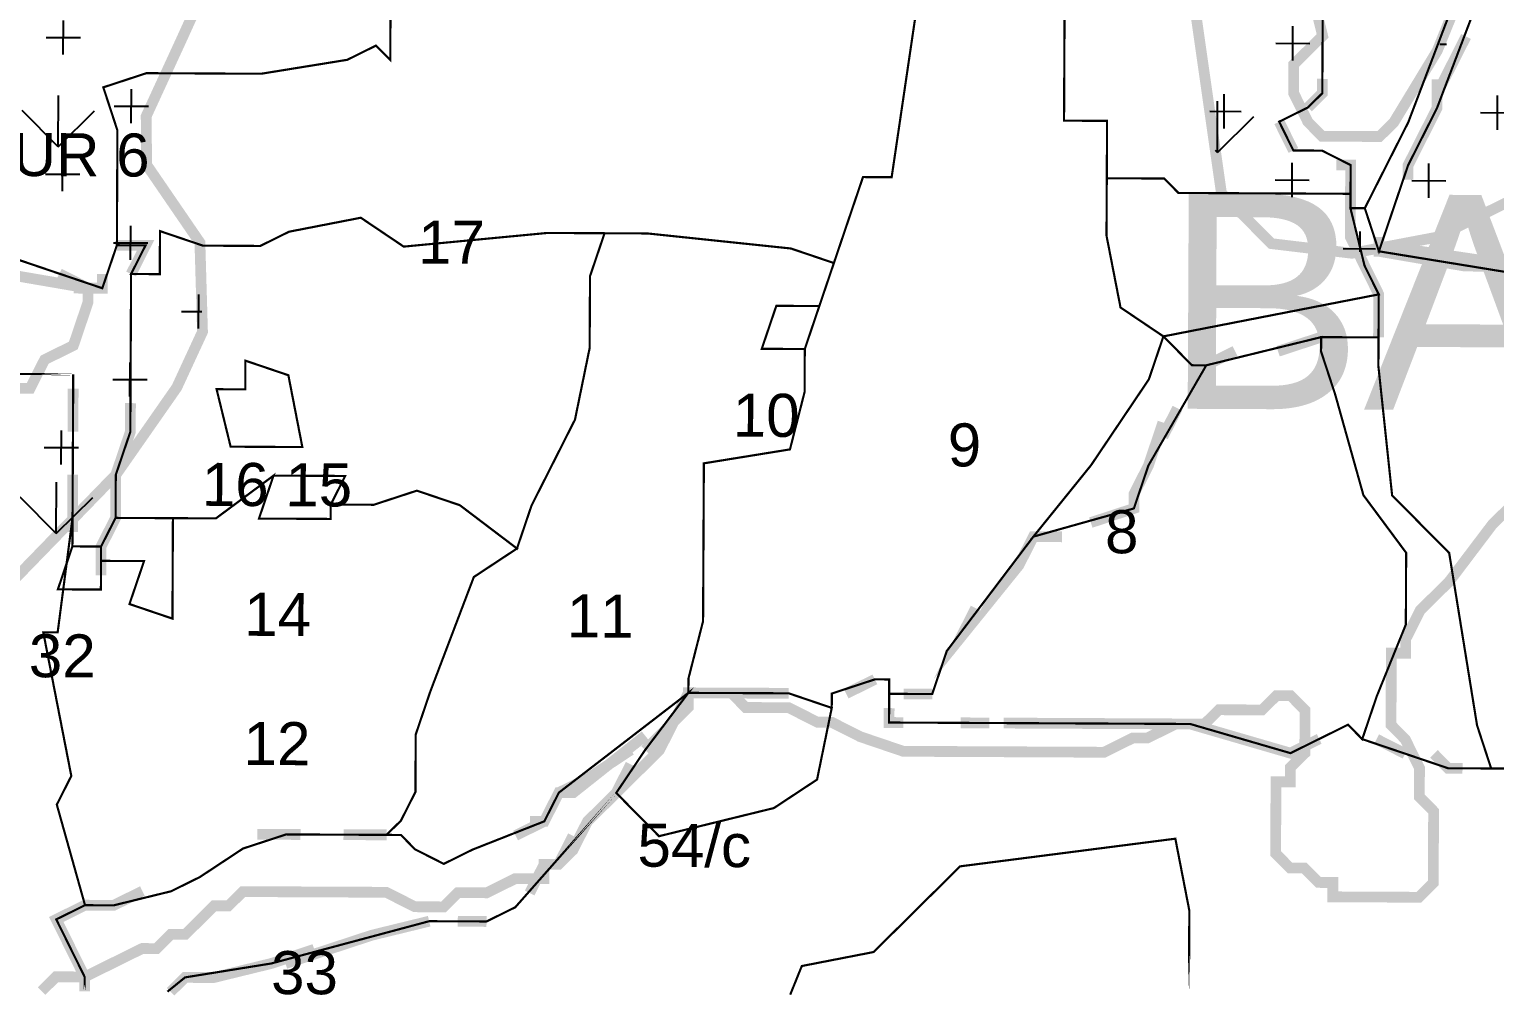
# Model space of a CAD drawing. Header units: metres. Extents: x 318080 to 326887, y 1838772 to 1852662.
# Drawn here: x 325401.1 to 325813.2, y 1838784.8 to 1839057.1 of the extents above; entities that cross this region are included whole.
import ezdxf

# ---------------------------------------------------------------- set-up
doc = ezdxf.new("R2010")
doc.units = ezdxf.units.M
doc.header["$MEASUREMENT"] = 0
for name, color, linetype in [('CRZ LINE FOR RIVER OR CREEK', 84, 'Continuous'), ('HAZARDS LINE', 1, 'Continuous'), ('HIGH TIDE LINE', 6, 'Continuous'), ('MANGROOVES', 112, 'Continuous'), ('NDZ-200M FROM CRZ', 30, 'Continuous'), ('SURVEY NO.', 7, 'Continuous'), ('SURVEY PLOT BOUNDARY', 35, 'Continuous'), ('VILLAGE BOUNDARY', 212, 'Continuous'), ('VILLAGE NAME', 3, 'Continuous')]:
    doc.layers.add(name, color=color, linetype=linetype)
doc.styles.add('PDF Arial', font='arial.ttf')
doc.styles.get("Standard").update_dxf_attribs({"font": 'arial.ttf'})

# ---------------------------------------------------------------- blocks, each defined once
blk = doc.blocks.new('22')
at = {"layer": 'MANGROOVES'}
h = blk.add_hatch(dxfattribs=at)
h.set_pattern_fill('GRASS', color=256, scale=3.025552, angle=-0.2758)
h.set_pattern_definition([(89.72418, (307091.11, 1837970.98), (-54.07824, 54.60143), [14.4092, -94.27174]), (44.72418, (307091.11, 1837970.98), (-54.07824, 54.60143), [14.4092, -62.43983]), (134.72418, (307091.11, 1837970.98), (-54.60143, -54.07824), [14.4092, -62.43983])])
h.paths.add_polyline_path([(325284.57, 1838809.96), (325346.82, 1838830.41), (325367.96, 1838844.41), (325384.7, 1838859.38), (325391.15, 1838896.55), (325425.39, 1838931.81), (325442.54, 1838956.37), (325449.78, 1838972.03), (325449.05, 1838997.1), (325434.07, 1839018.95), (325433.94, 1839032.63), (325444.13, 1839054.77), (325462.27, 1839094.77), (325462.61, 1839123.26), (325458.5, 1839129.54), (325506.91, 1839108.93), (325533.12, 1839106.79), (325562.4, 1839108.19), (325599.81, 1839132.69), (325611.15, 1839168.16), (325648.79, 1839253.49), (325652.83, 1839253.47), (325648.31, 1839152.63), (325660.16, 1839100.12), (325672.71, 1839076.57), (325695.05, 1839068.61), (325728.57, 1839065.5), (325736.37, 1839011), (325750.42, 1838996.81), (325773.05, 1838994.1), (325796.82, 1838998.6), (325819.68, 1839009.89), (325827.97, 1839035.53), (325824.8, 1839068.47), (325817.6, 1839125.59), (325859.54, 1839115.29), (325896.26, 1839125.21), (325916.5, 1839141.25), (325932.04, 1839165.69), (325934.95, 1839201.68), (325927.52, 1839230.85), (325935.17, 1839248.07), (325961.59, 1839274.5), (325963.47, 1839295.06), (325969.18, 1839322.48), (325965.59, 1839349.01), (325993.7, 1839387.47), (325988.35, 1839456.92), (325976.77, 1839469.88), (325945.23, 1839489.47), (325873.39, 1839492.89), (325840.08, 1839490.45), (325808.5, 1839486.84), (325767.4, 1839489.93), (325745.95, 1839485.12), (325713.19, 1839475.15), (325690.82, 1839458.47), (325675.56, 1839442.51), (325648.39, 1839451.32), (325603.22, 1839451.25), (325575.95, 1839439.23), (325558.47, 1839417.61), (325540.11, 1839391.95), (325539.89, 1839347.39), (325522.79, 1839342.56), (325494.35, 1839329.96), (325477.09, 1839319.81), (325449.97, 1839279.15), (325436.04, 1839272.27), (325383.43, 1839229.12), (325404.46, 1839267.21), (325409.18, 1839286.87), (325405.21, 1839303.67), (325395.16, 1839320.21), (325372.97, 1839341.44), (325345.21, 1839350.25), (325323.19, 1839346.31), (325298.25, 1839337.74), (325281.37, 1839320.18), (325267.1, 1839301.44), (325208.1, 1839268.6), (325193.55, 1839251.88), (325182.74, 1839231.68), (325178, 1839210.87), (325182.53, 1839188.86), (325200.95, 1839166.49), (325221.17, 1839155.11), (325292.97, 1839157.8), (325273.49, 1839139.96), (325248.77, 1839116.64), (325240.52, 1839088.61), (325248.51, 1839063.69), (325260.6, 1839047.61), (325216.89, 1838990.53), (325205.77, 1838965.99), (325209.13, 1838938.87), (325213.35, 1838913.1), (325210.23, 1838866.53), (325217.43, 1838844.98), (325227.61, 1838830.58), (325244.25, 1838817.92), (325270.53, 1838805.92)])
at = {"layer": 'NDZ-200M FROM CRZ'}
h = blk.add_hatch(dxfattribs=at)
h.set_pattern_fill('CROSS', color=256, scale=3.025552, angle=-0.2758)
h.set_pattern_definition([(359.72418, (307091.112, 1837970.982), (19.304521, 19.119544), [9.606128, -28.818383]), (89.72418, (307095.892, 1837966.156), (-19.119544, 19.304521), [9.606128, -28.818383])])
h.paths.add_polyline_path([(325709.49, 1839293.54), (325689.38, 1839305.74), (325669.21, 1839305.84), (325649.03, 1839301.9), (325624.81, 1839297.98), (325620.77, 1839298), (325616.72, 1839293.99), (325612.68, 1839294), (325608.61, 1839285.96), (325604.54, 1839277.91), (325604.5, 1839269.84), (325600.45, 1839265.82), (325596.39, 1839261.81), (325592.34, 1839257.79), (325588.29, 1839253.78), (325584.22, 1839245.73), (325584.16, 1839233.63), (325580.1, 1839229.61), (325580.07, 1839221.54), (325576.01, 1839217.53), (325571.94, 1839209.48), (325571.92, 1839205.44), (325567.85, 1839197.39), (325567.83, 1839193.36), (325571.84, 1839189.31), (325571.75, 1839169.13), (325567.69, 1839165.12), (325559.61, 1839161.12), (325555.55, 1839157.11), (325539.42, 1839157.19), (325535.4, 1839161.24), (325519.27, 1839161.32), (325515.21, 1839157.3), (325511.16, 1839153.29), (325507.13, 1839153.31), (325503.07, 1839149.29), (325499.04, 1839149.31), (325499.2, 1839181.59), (325495.16, 1839181.61), (325495.18, 1839185.64), (325491.15, 1839185.66), (325491.13, 1839181.63), (325479.03, 1839181.68), (325475.01, 1839185.74), (325470.98, 1839185.76), (325470.96, 1839181.72), (325466.93, 1839181.74), (325462.91, 1839185.8), (325463.07, 1839218.07), (325459.01, 1839214.06), (325434.72, 1839194), (325430.68, 1839194.02), (325430.66, 1839189.99), (325422.58, 1839185.99), (325418.54, 1839186.01), (325418.52, 1839181.97), (325414.47, 1839177.96), (325414.14, 1839109.38), (325410.07, 1839101.33), (325406.01, 1839097.31), (325401.92, 1839085.23), (325397.87, 1839081.21), (325397.81, 1839069.11), (325393.78, 1839069.13), (325389.72, 1839065.11), (325385.69, 1839065.13), (325385.67, 1839061.1), (325381.64, 1839061.12), (325381.58, 1839049.02), (325385.57, 1839040.93), (325385.53, 1839032.86), (325369.4, 1839032.94), (325361.35, 1839037.01), (325353.28, 1839037.05), (325349.21, 1839029), (325349.11, 1839008.83), (325377.29, 1838996.59), (325377.27, 1838992.55), (325381.29, 1838988.5), (325393.39, 1838988.44), (325417.57, 1838984.29), (325417.55, 1838980.26), (325413.46, 1838968.17), (325405.37, 1838964.18), (325401.3, 1838956.13), (325365, 1838956.3), (325360.94, 1838952.29), (325352.86, 1838948.29), (325348.78, 1838940.24), (325340.66, 1838928.18), (325336.57, 1838916.1), (325332.49, 1838908.05), (325336.49, 1838899.96), (325336.47, 1838895.92), (325340.48, 1838891.87), (325340.44, 1838883.8), (325336.41, 1838883.82), (325231.36, 1838848.02), (325223.27, 1838844.02), (325223.33, 1838856.12), (325227.38, 1838860.14), (325227.4, 1838864.17), (325223.37, 1838864.19), (325223.41, 1838872.26), (325227.46, 1838876.28), (325227.48, 1838880.31), (325231.51, 1838880.29), (325231.53, 1838884.33), (325235.59, 1838888.34), (325239.64, 1838892.36), (325239.66, 1838896.39), (325243.71, 1838900.4), (325239.7, 1838904.46), (325239.72, 1838908.49), (325235.72, 1838916.58), (325231.71, 1838920.63), (325235.78, 1838928.68), (325239.83, 1838932.7), (325239.85, 1838936.73), (325235.82, 1838936.75), (325235.8, 1838932.72), (325227.71, 1838928.72), (325219.65, 1838928.76), (325215.59, 1838924.75), (325199.46, 1838924.82), (325199.48, 1838928.86), (325191.45, 1838936.97), (325191.51, 1838949.07), (325187.47, 1838949.09), (325122.84, 1838929.23), (325066.29, 1838913.36), (324997.54, 1838877.38), (325001.53, 1838869.29), (325009.62, 1838873.29), (325058.14, 1838897.26), (325062.18, 1838897.24), (325062.16, 1838893.21), (325058.1, 1838889.19), (325054.05, 1838885.18), (325041.89, 1838873.13), (325037.84, 1838869.12), (325037.8, 1838861.05), (325041.81, 1838857), (325045.83, 1838852.94), (325049.86, 1838852.92), (325053.86, 1838844.84), (325061.83, 1838824.63), (325061.73, 1838804.45), (325065.74, 1838800.4), (325065.7, 1838792.33), (325110.47, 1838792.12), (325113.22, 1838819.09), (325112.56, 1838837.7), (325103.22, 1838858.96), (325098.34, 1838868.83), (325162.88, 1838895.26), (325179.25, 1838858.72), (325194.94, 1838823.98), (325216.06, 1838801.13), (325240.49, 1838798.2), (325278.53, 1838807.97), (325346.82, 1838830.41), (325367.96, 1838844.41), (325384.7, 1838859.38), (325391.15, 1838896.55), (325425.39, 1838931.81), (325442.54, 1838956.37), (325449.78, 1838972.03), (325449.05, 1838997.1), (325434.07, 1839018.95), (325433.94, 1839032.63), (325444.13, 1839054.77), (325462.27, 1839094.77), (325462.61, 1839123.26), (325458.5, 1839129.54), (325506.91, 1839108.93), (325533.12, 1839106.79), (325562.4, 1839108.19), (325599.81, 1839132.69), (325611.15, 1839168.16), (325648.79, 1839253.49), (325652.83, 1839253.47), (325648.31, 1839152.63), (325660.16, 1839100.12), (325672.71, 1839076.57), (325695.05, 1839068.61), (325728.57, 1839065.5), (325736.37, 1839011), (325750.42, 1838996.81), (325773.05, 1838994.1), (325796.82, 1838998.6), (325819.68, 1839009.89), (325827.97, 1839035.53), (325824.8, 1839068.47), (325817.6, 1839125.59), (325859.54, 1839115.29), (325896.26, 1839125.21), (325916.5, 1839141.25), (325932.04, 1839165.69), (325934.95, 1839201.68), (325927.52, 1839230.85), (325935.17, 1839248.07), (325951.87, 1839264.57), (325971.32, 1839284.42), (325979.85, 1839312.41), (325981.49, 1839366.1), (326012.41, 1839372.77), (326089.09, 1839380.47), (326132.15, 1839366.25), (326163.64, 1839363.97), (326185.98, 1839368.71), (326207.13, 1839358.27), (326222.03, 1839343.52), (326226.3, 1839321.01), (326230.7, 1839293.5), (326239.86, 1839276.86), (326251.91, 1839266.72), (326257.94, 1839262.66), (326257.64, 1839233.41), (326263.77, 1839216.23), (326269.59, 1839204.04), (326289.2, 1839193.98), (326308.84, 1839191.17), (326346.37, 1839195.66), (326384.75, 1839196.84), (326370.52, 1839185.46), (326332.63, 1839172.92), (326307.15, 1839154.92), (326295.29, 1839139.87), (326288.93, 1839080.28), (326313.23, 1839016.29), (326329.96, 1838992.31), (326353.48, 1838979.81), (326337.1, 1838947.59), (326342.9, 1838895.11), (326353.22, 1838859.7), (326379.65, 1838823.92), (326412.73, 1838785.85), (326523.89, 1838785.31), (326521.9, 1838789.36), (326521.94, 1838797.42), (326517.9, 1838797.44), (326517.92, 1838801.48), (326513.89, 1838801.5), (326509.87, 1838805.55), (326505.84, 1838805.57), (326497.79, 1838809.64), (326485.71, 1838813.74), (326481.7, 1838817.79), (326477.68, 1838821.84), (326457.51, 1838821.94), (326445.39, 1838817.96), (326433.29, 1838818.02), (326425.26, 1838826.13), (326433.39, 1838838.19), (326429.39, 1838846.28), (326405.35, 1838878.67), (326397.32, 1838886.78), (326397.34, 1838890.82), (326393.32, 1838894.87), (326393.34, 1838898.9), (326389.37, 1838911.03), (326389.39, 1838915.06), (326385.41, 1838927.18), (326385.43, 1838931.22), (326405.6, 1838931.12), (326409.61, 1838927.07), (326417.72, 1838935.1), (326417.74, 1838939.13), (326421.79, 1838943.15), (326421.81, 1838947.18), (326441.98, 1838947.08), (326442, 1838951.12), (326437.99, 1838955.17), (326433.97, 1838959.23), (326429.94, 1838959.25), (326421.91, 1838967.35), (326417.91, 1838975.44), (326417.93, 1838979.48), (326413.92, 1838983.53), (326413.94, 1838987.56), (326409.9, 1838987.58), (326405.93, 1838999.71), (326401.91, 1839003.76), (326389.87, 1839015.92), (326385.88, 1839024.01), (326353.72, 1839048.37), (326349.71, 1839052.42), (326341.66, 1839056.5), (326341.7, 1839064.57), (326337.67, 1839064.59), (326337.71, 1839072.65), (326333.71, 1839080.74), (326333.83, 1839104.95), (326345.93, 1839104.89), (326349.98, 1839108.9), (326350.04, 1839121.01), (326354.07, 1839120.99), (326354.09, 1839125.02), (326358.15, 1839129.04), (326358.17, 1839133.07), (326366.23, 1839133.03), (326370.25, 1839128.98), (326374.3, 1839132.99), (326378.33, 1839132.97), (326382.39, 1839136.99), (326398.56, 1839144.98), (326402.61, 1839149), (326406.67, 1839153.01), (326414.73, 1839152.97), (326418.79, 1839156.99), (326418.85, 1839169.09), (326422.9, 1839173.1), (326426.95, 1839177.12), (326447.12, 1839177.02), (326447.14, 1839181.06), (326451.17, 1839181.04), (326451.19, 1839185.07), (326455.27, 1839193.12), (326459.32, 1839197.14), (326459.36, 1839205.21), (326463.41, 1839209.22), (326467.48, 1839217.27), (326463.47, 1839221.32), (326463.51, 1839229.39), (326447.45, 1839245.61), (326443.46, 1839253.7), (326439.42, 1839253.71), (326439.44, 1839257.75), (326443.49, 1839261.76), (326439.48, 1839265.82), (326439.5, 1839269.85), (326435.47, 1839269.87), (326435.49, 1839273.91), (326427.42, 1839273.94), (326427.44, 1839277.98), (326419.37, 1839278.02), (326411.28, 1839274.02), (326407.25, 1839274.04), (326403.2, 1839270.03), (326382.95, 1839253.99), (326358.65, 1839233.93), (326346.49, 1839221.89), (326342.44, 1839217.87), (326342.42, 1839213.84), (326338.37, 1839209.82), (326326.32, 1839221.98), (326330.38, 1839226), (326334.47, 1839238.08), (326338.52, 1839242.1), (326338.56, 1839250.17), (326342.71, 1839274.35), (326351.03, 1839326.76), (326351.07, 1839334.83), (326359.27, 1839363.03), (326351.22, 1839367.1), (326347.19, 1839367.12), (326334.58, 1839262.29), (326330.53, 1839258.27), (326330.47, 1839246.17), (326322.35, 1839234.11), (326318.27, 1839226.06), (326318.26, 1839222.02), (326310.15, 1839213.99), (326302.08, 1839214.03), (326302.12, 1839222.1), (326298.13, 1839230.19), (326290.1, 1839238.3), (326286.06, 1839238.31), (326286.12, 1839250.42), (326290.16, 1839250.4), (326294.21, 1839254.41), (326294.23, 1839258.45), (326298.26, 1839258.43), (326302.31, 1839262.44), (326306.37, 1839266.46), (326306.39, 1839270.49), (326302.37, 1839274.55), (326302.47, 1839294.72), (326298.48, 1839302.81), (326290.45, 1839310.91), (326274.31, 1839310.99), (326274.33, 1839315.03), (326270.3, 1839315.05), (326270.36, 1839327.15), (326274.39, 1839327.13), (326274.45, 1839339.23), (326270.41, 1839339.25), (326270.51, 1839359.42), (326266.48, 1839359.44), (326266.5, 1839363.48), (326262.46, 1839363.5), (326262.64, 1839399.81), (326258.6, 1839399.83), (326258.62, 1839403.86), (326242.49, 1839403.94), (326238.47, 1839407.99), (326234.44, 1839408.01), (326234.48, 1839416.08), (326230.47, 1839420.13), (326226.43, 1839420.15), (326222.42, 1839424.21), (326218.34, 1839416.16), (326210.28, 1839416.2), (326206.26, 1839420.25), (326202.25, 1839424.3), (326198.21, 1839424.32), (326194.2, 1839428.38), (326186.13, 1839428.42), (326178.08, 1839432.49), (326170, 1839428.49), (326165.96, 1839428.51), (326165.93, 1839420.44), (326161.87, 1839416.43), (326157.82, 1839412.41), (326153.79, 1839412.43), (326149.77, 1839416.49), (326137.69, 1839420.58), (326129.62, 1839420.62), (326081.28, 1839432.95), (326040.94, 1839433.15), (326040.92, 1839429.11), (326036.87, 1839425.1), (326004.6, 1839425.25), (326004.69, 1839445.43), (325976.44, 1839441.53), (325968.37, 1839441.57), (325968.23, 1839413.33), (325964.16, 1839405.28), (325960.09, 1839397.23), (325956.04, 1839393.21), (325951.98, 1839389.2), (325947.95, 1839389.22), (325935.83, 1839385.24), (325931.78, 1839381.23), (325927.72, 1839377.21), (325923.67, 1839373.2), (325923.59, 1839357.06), (325927.61, 1839353.01), (325927.55, 1839340.9), (325931.54, 1839332.81), (325931.5, 1839324.75), (325927.45, 1839320.73), (325927.43, 1839316.7), (325923.38, 1839312.68), (325923.32, 1839300.58), (325915.21, 1839292.55), (325903.11, 1839292.61), (325903.09, 1839288.57), (325899.04, 1839284.56), (325895.01, 1839284.58), (325894.93, 1839268.44), (325890.88, 1839264.42), (325886.84, 1839264.44), (325887.04, 1839304.79), (325883.04, 1839312.88), (325866.96, 1839325.06), (325862.95, 1839329.11), (325846.82, 1839329.19), (325838.73, 1839325.19), (325834.68, 1839321.18), (325834.6, 1839305.04), (325838.61, 1839300.99), (325838.46, 1839268.71), (325834.38, 1839260.66), (325834.31, 1839244.52), (325866.58, 1839244.37), (325870.59, 1839240.32), (325878.64, 1839236.24), (325878.48, 1839203.97), (325886.53, 1839199.89), (325886.47, 1839187.79), (325878.33, 1839171.69), (325870.24, 1839167.7), (325866.21, 1839167.72), (325850.09, 1839171.83), (325825.91, 1839175.98), (325809.79, 1839180.09), (325797.69, 1839180.15), (325789.59, 1839172.12), (325781.48, 1839164.09), (325777.43, 1839160.07), (325773.33, 1839147.99), (325773.26, 1839131.85), (325789.18, 1839087.4), (325801.24, 1839079.27), (325805.23, 1839071.18), (325797.07, 1839051.05), (325784.87, 1839030.94), (325780.82, 1839026.92), (325764.68, 1839027), (325760.67, 1839031.05), (325756.67, 1839039.14), (325756.71, 1839047.21), (325760.77, 1839051.22), (325764.82, 1839055.24), (325760.86, 1839071.4), (325736.95, 1839132.03), (325728.89, 1839132.07), (325720.78, 1839124.04), (325716.73, 1839120.02), (325708.64, 1839116.03), (325704.62, 1839120.08), (325696.85, 1839180.63), (325700.9, 1839184.65), (325704.96, 1839188.66), (325753.44, 1839204.57), (325761.52, 1839208.56), (325757.53, 1839216.65), (325757.57, 1839224.72), (325749.5, 1839224.76), (325745.49, 1839228.81), (325737.42, 1839228.85), (325737.4, 1839224.82), (325733.33, 1839216.77), (325729.27, 1839212.75), (325717.15, 1839208.78), (325701, 1839204.82), (325696.97, 1839204.84), (325688.92, 1839208.91), (325688.96, 1839216.98), (325701.21, 1839249.2), (325709.38, 1839269.33), (325713.49, 1839285.45), (325713.51, 1839289.48)])
at = {"layer": 'CRZ LINE FOR RIVER OR CREEK', "ltscale": 0.1, "const_width": 3.03, "flags": 128}
for points in [[(325391.15, 1838896.55), (325425.39, 1838931.81), (325442.54, 1838956.37), (325449.78, 1838972.03), (325449.05, 1838997.1), (325434.07, 1839018.95), (325433.94, 1839032.63), (325444.13, 1839054.77), (325462.27, 1839094.77)], [(325728.57, 1839065.5), (325736.37, 1839011), (325750.42, 1838996.81), (325773.05, 1838994.1), (325796.82, 1838998.6), (325819.68, 1839009.89)]]:
    blk.add_lwpolyline(points, dxfattribs=at)
at = {"layer": 'HAZARDS LINE', "lineweight": 18, "const_width": 3.03}
blk.add_lwpolyline([(325404.52, 1838786.67), (325408.57, 1838790.68), (325416.64, 1838790.64), (325424.73, 1838794.64), (325432.81, 1838798.63), (325436.85, 1838798.61), (325440.9, 1838802.63), (325444.93, 1838802.61), (325453.04, 1838810.64), (325457.07, 1838810.62), (325461.13, 1838814.63), (325501.46, 1838814.44), (325509.51, 1838810.37), (325517.58, 1838810.33), (325521.63, 1838814.34), (325529.7, 1838814.3), (325537.79, 1838818.3), (325545.85, 1838818.26), (325545.87, 1838822.3), (325549.91, 1838822.28), (325553.96, 1838826.29), (325558.03, 1838834.34), (325566.14, 1838842.37), (325570.19, 1838846.38), (325578.3, 1838854.41), (325586.44, 1838870.51), (325598.54, 1838870.46), (325602.56, 1838866.4), (325614.66, 1838866.34), (325622.71, 1838862.27), (325626.74, 1838862.25), (325634.79, 1838858.18), (325646.87, 1838854.08), (325703.34, 1838853.81), (325711.43, 1838857.81), (325715.46, 1838857.79), (325723.55, 1838861.78), (325731.62, 1838861.75), (325735.67, 1838865.76), (325747.77, 1838865.7), (325751.83, 1838869.72), (325755.86, 1838869.7), (325759.87, 1838865.64), (325759.82, 1838853.54), (325755.76, 1838849.53), (325755.74, 1838845.49), (325751.71, 1838845.51), (325751.61, 1838825.34), (325755.63, 1838821.29), (325759.66, 1838821.27), (325763.67, 1838817.21), (325767.71, 1838817.19), (325767.69, 1838813.16), (325791.89, 1838813.04), (325795.94, 1838817.06), (325796.04, 1838837.23), (325792.03, 1838841.28), (325792.07, 1838849.35), (325788.07, 1838857.44), (325784.06, 1838861.49), (325784.15, 1838881.66), (325788.19, 1838881.65), (325788.21, 1838885.68), (325792.28, 1838893.73), (325796.33, 1838897.74), (325800.39, 1838901.76), (325812.56, 1838917.84), (325820.67, 1838925.87)], dxfattribs=at)
at = {"layer": 'HIGH TIDE LINE', "lineweight": 35, "const_width": 3.03}
for points in [[(325365, 1838956.3), (325401.3, 1838956.13), (325405.37, 1838964.18), (325413.46, 1838968.17), (325417.55, 1838980.26), (325417.57, 1838984.29), (325393.39, 1838988.44)], [(325760.86, 1839071.4), (325764.82, 1839055.24), (325760.77, 1839051.22), (325756.71, 1839047.21), (325756.67, 1839039.14), (325760.67, 1839031.05), (325764.68, 1839027), (325780.82, 1839026.92), (325784.87, 1839030.94), (325797.07, 1839051.05), (325805.23, 1839071.18)]]:
    blk.add_lwpolyline(points, dxfattribs=at)
at = {"layer": 'MANGROOVES', "const_width": 3.03, "flags": 128}
for points in [[(325391.15, 1838896.55), (325425.39, 1838931.81), (325442.54, 1838956.37), (325449.78, 1838972.03), (325449.05, 1838997.1), (325434.07, 1839018.95), (325433.94, 1839032.63), (325444.13, 1839054.77), (325462.27, 1839094.77)], [(325728.57, 1839065.5), (325736.37, 1839011), (325750.42, 1838996.81), (325773.05, 1838994.1), (325796.82, 1838998.6), (325819.68, 1839009.89)]]:
    blk.add_lwpolyline(points, dxfattribs=at)
at = {"layer": 'NDZ-200M FROM CRZ', "const_width": 3.03, "flags": 128}
for points in [[(325393.39, 1838988.44), (325417.57, 1838984.29), (325417.55, 1838980.26), (325413.46, 1838968.17), (325405.37, 1838964.18), (325401.3, 1838956.13), (325365, 1838956.3)], [(325391.15, 1838896.55), (325425.39, 1838931.81), (325442.54, 1838956.37), (325449.78, 1838972.03), (325449.05, 1838997.1), (325434.07, 1839018.95), (325433.94, 1839032.63), (325444.13, 1839054.77), (325462.27, 1839094.77)], [(325728.57, 1839065.5), (325736.37, 1839011), (325750.42, 1838996.81), (325773.05, 1838994.1), (325796.82, 1838998.6), (325819.68, 1839009.89)], [(325805.23, 1839071.18), (325797.07, 1839051.05), (325784.87, 1839030.94), (325780.82, 1839026.92), (325764.68, 1839027), (325760.67, 1839031.05), (325756.67, 1839039.14), (325756.71, 1839047.21), (325760.77, 1839051.22), (325764.82, 1839055.24), (325760.86, 1839071.4)]]:
    blk.add_lwpolyline(points, dxfattribs=at)
at = {"layer": 'SURVEY PLOT BOUNDARY', "lineweight": 18, "const_width": 0.605}
for points in [[(325397.44, 1838992.46), (325421.6, 1838984.27), (325425.7, 1838996.36), (325433.76, 1838996.32), (325429.69, 1838988.27), (325429.48, 1838943.89), (325425.39, 1838931.81), (325425.33, 1838919.7), (325421.25, 1838911.65), (325413.19, 1838911.69), (325413.42, 1838960.1), (325413.23, 1838919.76), (325409.04, 1838887.51), (325405, 1838887.52), (325412.88, 1838847.14), (325408.8, 1838839.09), (325416.74, 1838810.81), (325424.8, 1838810.77), (325440.96, 1838814.73), (325449.04, 1838818.73), (325461.18, 1838826.74), (325473.3, 1838830.71), (325505.57, 1838830.56), (325509.59, 1838826.5), (325517.64, 1838822.43), (325525.72, 1838826.43), (325545.93, 1838834.4), (325550, 1838842.45), (325586.44, 1838870.51), (325574.26, 1838854.43), (325566.14, 1838842.37), (325578.18, 1838830.21), (325610.49, 1838838.12), (325622.63, 1838846.13), (325626.76, 1838866.28), (325626.78, 1838870.32), (325638.9, 1838874.3), (325642.93, 1838874.28), (325642.88, 1838862.17), (325727.58, 1838861.76), (325755.78, 1838853.56), (325771.96, 1838861.55), (325775.97, 1838857.5), (325800.13, 1838849.31), (325820.3, 1838849.22)], [(325801.16, 1839063.13), (325788.91, 1839030.92), (325776.69, 1839006.77), (325772.65, 1839006.79), (325772.67, 1839010.82), (325772.71, 1839018.89), (325764.66, 1839022.96), (325756.6, 1839023), (325752.6, 1839031.09), (325760.69, 1839035.09), (325764.74, 1839039.1), (325764.92, 1839075.41)], [(325821.49, 1839095.31), (325809.25, 1839067.13), (325796.99, 1839034.91), (325788.85, 1839018.81), (325780.66, 1838994.65), (325776.69, 1839006.77), (325788.91, 1839030.92), (325801.16, 1839063.13), (325817.43, 1839091.3)], [(325502.67, 1839064.57), (325502.59, 1839048.43), (325498.58, 1839052.49), (325490.49, 1839048.49), (325466.27, 1839044.57), (325434, 1839044.73), (325421.88, 1839040.75), (325425.85, 1839028.63), (325425.7, 1838996.36), (325421.6, 1838984.27), (325409.52, 1838988.36), (325397.44, 1838992.46)], [(325764.92, 1839075.41), (325764.74, 1839039.1), (325760.69, 1839035.09), (325752.6, 1839031.09), (325756.6, 1839023), (325764.66, 1839022.96), (325772.71, 1839018.89), (325772.67, 1839010.82), (325756.54, 1839010.9), (325748.47, 1839010.94), (325724.27, 1839011.06), (325720.25, 1839015.11), (325704.12, 1839015.19), (325704.2, 1839031.32), (325692.1, 1839031.38), (325692.17, 1839047.52), (325692.25, 1839063.66)], [(325651.95, 1839071.92), (325643.61, 1839015.48), (325635.55, 1839015.52), (325631.45, 1839003.43), (325627.36, 1838991.35), (325615.28, 1838995.44), (325574.96, 1838999.67), (325562.86, 1838999.73), (325546.73, 1838999.81), (325506.37, 1838995.97), (325494.31, 1839004.09), (325474.12, 1839000.16), (325466.03, 1838996.16), (325449.9, 1838996.24), (325437.82, 1839000.33), (325437.76, 1838988.23), (325429.69, 1838988.27), (325433.76, 1838996.32), (325425.7, 1838996.36), (325425.85, 1839028.63), (325421.88, 1839040.75), (325434, 1839044.73), (325466.27, 1839044.57), (325490.49, 1839048.49), (325498.58, 1839052.49), (325502.59, 1839048.43), (325502.67, 1839064.57)], [(325692.25, 1839063.66), (325692.17, 1839047.52), (325692.1, 1839031.38), (325704.2, 1839031.32), (325704.12, 1839015.19), (325704.04, 1838999.05), (325707.98, 1838978.86), (325720.04, 1838970.73), (325715.95, 1838958.65), (325699.7, 1838934.52), (325683.47, 1838914.43), (325659.11, 1838882.27), (325655.02, 1838870.18), (325646.95, 1838870.22), (325642.91, 1838870.24), (325642.93, 1838874.28), (325638.9, 1838874.3), (325626.78, 1838870.32), (325626.76, 1838866.28), (325614.68, 1838870.38), (325610.65, 1838870.4), (325602.58, 1838870.44), (325598.54, 1838870.46), (325594.51, 1838870.47), (325586.44, 1838870.51), (325586.46, 1838874.55), (325590.57, 1838890.67), (325590.79, 1838935.04), (325615.01, 1838938.96), (325619.12, 1838955.08), (325619.18, 1838967.18), (325623.27, 1838979.27), (325627.36, 1838991.35), (325631.45, 1839003.43), (325635.55, 1839015.52), (325643.61, 1839015.48), (325651.95, 1839071.92)]]:
    blk.add_lwpolyline(points, dxfattribs=at)
for points in [[(325898.28, 1839127.22), (325918.35, 1839106.95), (325918.24, 1839082.74), (325922.23, 1839074.65), (325897.97, 1839062.67), (325893.9, 1839054.62), (325889.83, 1839046.57), (325885.75, 1839038.52), (325885.73, 1839034.49), (325881.66, 1839026.44), (325873.52, 1839010.34), (325857.34, 1839002.35), (325857.25, 1838982.17), (325780.66, 1838994.65), (325788.85, 1839018.81), (325796.99, 1839034.91), (325809.25, 1839067.13), (325821.49, 1839095.31), (325853.91, 1839127.43), (325870.03, 1839123.32), (325886.2, 1839131.31)], [(325740.23, 1838974.67), (325720.04, 1838970.73), (325707.98, 1838978.86), (325704.04, 1838999.05), (325704.12, 1839015.19), (325720.25, 1839015.11), (325724.27, 1839011.06), (325748.47, 1839010.94), (325756.54, 1839010.9), (325772.67, 1839010.82), (325772.65, 1839006.79), (325776.61, 1838990.63), (325780.61, 1838982.54)], [(325780.66, 1838994.65), (325857.25, 1838982.17), (325885.48, 1838982.04), (325889.3, 1838937.64), (325885.19, 1838921.52), (325881.1, 1838909.44), (325881.12, 1838913.47), (325840.59, 1838873.32), (325840.51, 1838857.19), (325824.37, 1838857.26), (325820.3, 1838849.22), (325812.23, 1838849.25), (325808.26, 1838861.38), (325800.42, 1838909.83), (325784.37, 1838926.04), (325780.51, 1838962.37), (325780.57, 1838974.47), (325780.61, 1838982.54), (325776.61, 1838990.63), (325772.65, 1839006.79), (325776.69, 1839006.77)], [(325562.86, 1838999.73), (325558.77, 1838987.65), (325558.67, 1838967.47), (325554.54, 1838947.32), (325542.32, 1838923.17), (325538.23, 1838911.09), (325522.16, 1838923.27), (325510.07, 1838927.36), (325497.95, 1838923.39), (325485.85, 1838923.45), (325489.92, 1838931.49), (325469.76, 1838931.59), (325453.56, 1838919.57), (325441.46, 1838919.62), (325425.33, 1838919.7), (325425.37, 1838927.77), (325425.39, 1838931.81), (325429.48, 1838943.89), (325429.67, 1838984.23), (325429.69, 1838988.27), (325437.76, 1838988.23), (325437.82, 1839000.33), (325449.9, 1838996.24), (325466.03, 1838996.16), (325474.12, 1839000.16), (325494.31, 1839004.09), (325506.37, 1838995.97), (325546.73, 1838999.81)], [(325627.36, 1838991.35), (325623.27, 1838979.27), (325611.17, 1838979.32), (325607.08, 1838967.24), (325619.18, 1838967.18), (325619.12, 1838955.08), (325615.01, 1838938.96), (325590.79, 1838935.04), (325590.57, 1838890.67), (325586.46, 1838874.55), (325586.44, 1838870.51), (325550, 1838842.45), (325545.93, 1838834.4), (325525.72, 1838826.43), (325517.64, 1838822.43), (325509.59, 1838826.5), (325505.57, 1838830.56), (325501.54, 1838830.58), (325505.59, 1838834.59), (325509.67, 1838842.64), (325509.74, 1838858.78), (325513.84, 1838870.86), (325526.09, 1838903.08), (325538.23, 1838911.09), (325542.32, 1838923.17), (325554.54, 1838947.32), (325558.67, 1838967.47), (325558.77, 1838987.65), (325562.86, 1838999.73), (325574.96, 1838999.67), (325615.28, 1838995.44)], [(325732.1, 1838962.6), (325728.07, 1838962.62), (325720.04, 1838970.73), (325740.23, 1838974.67), (325780.61, 1838982.54), (325780.57, 1838974.47), (325780.55, 1838970.44), (325764.41, 1838970.52)], [(325413.42, 1838960.1), (325393.25, 1838960.2), (325389.28, 1838972.32), (325365.07, 1838972.44), (325352.99, 1838976.53), (325348.92, 1838968.48), (325324.45, 1838912.12), (325320.35, 1838900.04), (325316.24, 1838883.92), (325316.22, 1838879.88), (325332.14, 1838835.43), (325336.16, 1838831.37), (325348.12, 1838803.07), (325348.08, 1838795.01), (325356.11, 1838786.9), (325348.08, 1838795.01), (325348.12, 1838803.07), (325336.16, 1838831.37), (325332.14, 1838835.43), (325316.22, 1838879.88), (325316.24, 1838883.92), (325320.35, 1838900.04), (325324.45, 1838912.12), (325348.92, 1838968.48), (325352.99, 1838976.53), (325365.07, 1838972.44), (325389.28, 1838972.32), (325393.25, 1838960.2)], [(325623.27, 1838979.27), (325619.18, 1838967.18), (325607.08, 1838967.24), (325611.17, 1838979.32)], [(325812.23, 1838849.25), (325800.13, 1838849.31), (325775.97, 1838857.5), (325780.06, 1838869.58), (325788.23, 1838889.71), (325788.32, 1838909.89), (325776.3, 1838926.08), (325768.37, 1838954.36), (325764.39, 1838966.48), (325764.41, 1838970.52), (325780.55, 1838970.44), (325780.57, 1838974.47), (325780.51, 1838962.37), (325784.37, 1838926.04), (325800.42, 1838909.83), (325808.26, 1838861.38)], [(325780.06, 1838869.58), (325775.97, 1838857.5), (325771.96, 1838861.55), (325755.78, 1838853.56), (325727.58, 1838861.76), (325715.48, 1838861.82), (325707.42, 1838861.86), (325646.91, 1838862.15), (325642.88, 1838862.17), (325642.91, 1838870.24), (325646.95, 1838870.22), (325655.02, 1838870.18), (325659.11, 1838882.27), (325683.47, 1838914.43), (325711.74, 1838922.36), (325715.83, 1838934.44), (325732.1, 1838962.6), (325764.41, 1838970.52), (325764.39, 1838966.48), (325768.37, 1838954.36), (325776.3, 1838926.08), (325788.32, 1838909.89), (325788.23, 1838889.71)], [(325720.04, 1838970.73), (325728.07, 1838962.62), (325732.1, 1838962.6), (325715.83, 1838934.44), (325711.74, 1838922.36), (325683.47, 1838914.43), (325699.7, 1838934.52), (325715.95, 1838958.65)], [(325457.69, 1838939.72), (325453.74, 1838955.88), (325461.81, 1838955.84), (325461.84, 1838963.91), (325473.93, 1838959.81), (325477.86, 1838939.62)], [(325457.69, 1838939.72), (325477.86, 1838939.62), (325473.93, 1838959.81), (325461.84, 1838963.91), (325461.81, 1838955.84), (325453.74, 1838955.88)], [(325485.85, 1838923.45), (325497.95, 1838923.39), (325510.07, 1838927.36), (325522.16, 1838923.27), (325538.23, 1838911.09), (325526.09, 1838903.08), (325513.84, 1838870.86), (325509.74, 1838858.78), (325509.67, 1838842.64), (325505.59, 1838834.59), (325501.54, 1838830.58), (325473.3, 1838830.71), (325461.18, 1838826.74), (325449.04, 1838818.73), (325440.96, 1838814.73), (325424.8, 1838810.77), (325416.74, 1838810.81), (325408.8, 1838839.09), (325412.88, 1838847.14), (325405, 1838887.52), (325409.04, 1838887.51), (325413.23, 1838919.76), (325413.19, 1838911.69), (325409.1, 1838899.61), (325421.2, 1838899.55), (325421.24, 1838907.62), (325433.34, 1838907.56), (325429.24, 1838895.48), (325441.33, 1838891.38), (325441.38, 1838903.49), (325441.46, 1838919.62), (325453.56, 1838919.57), (325469.76, 1838931.59), (325465.66, 1838919.51), (325485.83, 1838919.41)], [(325485.85, 1838923.45), (325485.83, 1838919.41), (325465.66, 1838919.51), (325469.76, 1838931.59), (325489.92, 1838931.49)], [(325441.46, 1838919.62), (325441.38, 1838903.49), (325441.33, 1838891.38), (325429.24, 1838895.48), (325433.34, 1838907.56), (325421.24, 1838907.62), (325421.25, 1838911.65), (325425.33, 1838919.7)], [(325421.25, 1838911.65), (325421.24, 1838907.62), (325421.2, 1838899.55), (325409.1, 1838899.61), (325413.19, 1838911.69)], [(325610.49, 1838838.12), (325578.18, 1838830.21), (325566.14, 1838842.37), (325574.26, 1838854.43), (325586.44, 1838870.51), (325594.51, 1838870.47), (325598.54, 1838870.46), (325602.58, 1838870.44), (325610.65, 1838870.4), (325614.68, 1838870.38), (325626.76, 1838866.28), (325622.63, 1838846.13)], [(325566.14, 1838842.37), (325537.75, 1838810.23), (325529.66, 1838806.24), (325513.53, 1838806.31), (325469.1, 1838794.42), (325444.87, 1838790.51), (325439.92, 1838786.5), (325444.87, 1838790.51), (325469.1, 1838794.42), (325513.53, 1838806.31), (325529.66, 1838806.24), (325537.75, 1838810.23)], [(325727.22, 1838785.11), (325727.33, 1838809.32), (325723.4, 1838829.51), (325662.85, 1838821.73), (325638.53, 1838797.64), (325618.34, 1838793.71), (325615.08, 1838785.65), (325618.34, 1838793.71), (325638.53, 1838797.64), (325662.85, 1838821.73), (325723.4, 1838829.51), (325727.33, 1838809.32)], [(325416.62, 1838786.61), (325416.64, 1838790.64), (325408.65, 1838806.82), (325416.74, 1838810.81), (325408.65, 1838806.82), (325416.64, 1838790.64)]]:
    blk.add_lwpolyline(points, close=True, dxfattribs=at)
at = {"layer": 'VILLAGE BOUNDARY', "lineweight": 50, "const_width": 3.03}
for points in [[(325805.16, 1839055.05), (325797.01, 1839038.95), (325796.99, 1839034.91), (325788.85, 1839018.81), (325788.83, 1839014.78)], [(325764.76, 1839043.14), (325764.74, 1839039.1), (325760.69, 1839035.09)], [(325796.99, 1839034.91), (325797.03, 1839042.98)], [(325756.6, 1839023), (325752.6, 1839031.09)], [(325772.67, 1839010.82), (325772.71, 1839018.89), (325768.68, 1839018.91)], [(325772.69, 1839014.86), (325772.67, 1839010.82), (325772.65, 1839006.79), (325772.62, 1838998.72), (325776.61, 1838990.63), (325780.61, 1838982.54), (325780.57, 1838974.47)], [(325425.7, 1838996.36), (325433.76, 1838996.32), (325429.69, 1838988.27)], [(325780.68, 1838998.68), (325780.66, 1838994.65), (325792.76, 1838994.59), (325820.98, 1838990.42), (325804.85, 1838990.5), (325780.66, 1838994.65)], [(325417.57, 1838984.29), (325409.52, 1838988.36)], [(325413.54, 1838984.31), (325421.6, 1838984.27), (325421.62, 1838988.31)], [(325780.55, 1838970.44), (325780.57, 1838974.47), (325780.59, 1838978.51)], [(325752.29, 1838966.54), (325764.41, 1838970.52)], [(325740.19, 1838966.6), (325732.1, 1838962.6)], [(325413.36, 1838948), (325413.4, 1838956.07)], [(325413.38, 1838952.04), (325413.36, 1838948), (325413.34, 1838943.97)], [(325421.25, 1838911.65), (325425.33, 1838919.7), (325425.37, 1838927.77), (325425.39, 1838931.81), (325429.48, 1838943.89), (325429.52, 1838951.96)], [(325723.98, 1838950.54), (325719.91, 1838942.49)], [(325429.5, 1838947.92), (325429.48, 1838943.89), (325425.39, 1838931.81), (325425.37, 1838927.77), (325425.33, 1838919.7), (325421.25, 1838911.65), (325421.24, 1838907.62), (325421.22, 1838903.58)], [(325699.62, 1838918.38), (325711.74, 1838922.36), (325711.76, 1838926.39), (325715.83, 1838934.44), (325719.92, 1838946.53)], [(325413.21, 1838915.73), (325413.23, 1838919.76), (325413.25, 1838923.79), (325413.28, 1838931.86)], [(325691.53, 1838914.39), (325683.47, 1838914.43), (325679.39, 1838906.38), (325663.16, 1838886.28), (325667.23, 1838894.33)], [(325638.9, 1838874.3), (325630.81, 1838870.3)], [(325574.26, 1838854.43), (325586.42, 1838866.48), (325586.44, 1838870.51), (325594.51, 1838870.47), (325598.54, 1838870.46), (325602.58, 1838870.44), (325610.65, 1838870.4)], [(325614.68, 1838870.38), (325610.65, 1838870.4), (325606.61, 1838870.42)], [(325646.95, 1838870.22), (325655.02, 1838870.18)], [(325642.9, 1838866.21), (325642.88, 1838862.17), (325646.91, 1838862.15)], [(325663.04, 1838862.08), (325671.11, 1838862.04)], [(325715.48, 1838861.82), (325707.42, 1838861.86), (325699.35, 1838861.9), (325675.15, 1838862.02)], [(325711.45, 1838861.84), (325715.48, 1838861.82), (325727.58, 1838861.76), (325755.78, 1838853.56), (325763.87, 1838857.56)], [(325541.9, 1838834.42), (325545.93, 1838834.4), (325550, 1838842.45), (325554.04, 1838842.43), (325574.28, 1838858.47)], [(325788.05, 1838853.4), (325780, 1838857.48)], [(325570.23, 1838854.45), (325558.09, 1838846.44), (325550, 1838842.45), (325545.93, 1838834.4), (325537.84, 1838830.4)], [(325796.12, 1838853.37), (325800.13, 1838849.31), (325804.17, 1838849.29)], [(325570.21, 1838850.42), (325566.14, 1838842.37)], [(325473.3, 1838830.71), (325465.24, 1838830.75)], [(325469.27, 1838830.73), (325473.3, 1838830.71), (325477.34, 1838830.69)], [(325497.51, 1838830.6), (325489.44, 1838830.64)], [(325493.47, 1838830.62), (325501.54, 1838830.58)], [(325553.98, 1838830.33), (325549.91, 1838822.28)], [(325541.8, 1838814.25), (325545.87, 1838822.3)], [(325416.62, 1838786.61), (325416.64, 1838790.64), (325408.65, 1838806.82), (325416.74, 1838810.81), (325424.8, 1838810.77), (325432.89, 1838814.77)], [(325424.8, 1838810.77), (325416.74, 1838810.81), (325408.65, 1838806.82), (325416.64, 1838790.64)], [(325513.53, 1838806.31), (325497.37, 1838802.36), (325473.13, 1838794.4)], [(325521.59, 1838806.27), (325529.66, 1838806.24)], [(325440.82, 1838786.49), (325444.87, 1838790.51), (325452.94, 1838790.47), (325469.1, 1838794.42), (325481.22, 1838798.4)]]:
    blk.add_lwpolyline(points, dxfattribs=at)
at = {"layer": 'SURVEY NO.', "attachment_point": 7, "rotation": 359.7242, "style": 'PDF Arial'}
for s, insert, char_height in [('JAITAPUR 6', (325339.06, 1839015.94), 12.102), ('17', (325510.38, 1838991.22), 12.102), ('10', (325598.89, 1838942.38), 12.102), ('9', (325659.36, 1838934.02), 12.1), ('16 15', (325449.55, 1838922.93), 12.102), ('8', (325703.61, 1838909.6), 12.1), ('14', (325461.47, 1838886.56), 12.102), ('11', (325552.23, 1838886.12), 12.102), ('32', (325400.91, 1838874.75), 12.102), ('12', (325461.3, 1838850.25), 12.102), ('54/c', (325572.09, 1838821.48), 12.102), ('33', (325469.05, 1838785.66), 12.102)]:
    blk.add_mtext(s, dxfattribs=dict(at, insert=insert, char_height=char_height))
at = {"layer": 'VILLAGE NAME', "insert": (325719.94, 1838949.55), "char_height": 60.511, "attachment_point": 7, "rotation": 359.7242}
blk.add_mtext('BAHARWADI NV AGARWADI', dxfattribs=at)

msp = doc.modelspace()

# ---------------------------------------------------------------- block references
msp.add_blockref('22', (0, 0))

doc.saveas('drawing.dxf')
